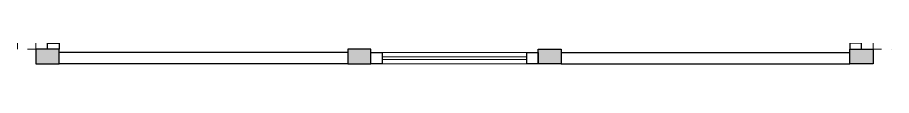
# Model space of a CAD drawing. Header units: millimetres. Extents: x 3614 to 12428, y -844 to 6844.
# Drawn here: x 5521.4 to 5538.87, y -439.31 to -439.01 of the extents above; entities that cross this region are included whole.
import ezdxf

# ---------------------------------------------------------------- set-up
doc = ezdxf.new("R2010")
doc.units = ezdxf.units.MM
doc.header["$LTSCALE"] = 40
doc.header["$MEASUREMENT"] = 0
doc.linetypes.add('DASHED', pattern=[0.75, 0.5, -0.25])
doc.layers.get('0').update_dxf_attribs({"linetype": 'CONTINUOUS', "lineweight": 20})
for name, color, linetype, lineweight in [('CLL LEV.', 15, 'CONTINUOUS', 18), ('Column', 252, 'CONTINUOUS', 30), ('Column Hatch', 253, 'CONTINUOUS', 13), ('Hidden', 30, 'DASHED', 18), ('Wall', 7, 'CONTINUOUS', 30), ('Window', 150, 'CONTINUOUS', 15), ('Window-Wall', 7, 'CONTINUOUS', 18)]:
    doc.layers.add(name, color=color, linetype=linetype, lineweight=lineweight)

# ---------------------------------------------------------------- blocks, each defined once
blk = doc.blocks.new('COLUMN 546')
at = {"layer": 'Column Hatch'}
h = blk.add_hatch(color=0, dxfattribs=at)
h.dxf.hatch_style = 1
h.paths.add_polyline_path([(0, 0), (0.3, 0), (0.3, 0.46), (0, 0.46)])
at = {"layer": 'Column'}
for p, q in [((0.3, 0.46), (0, 0.46)), ((0, 0.46), (0, 0)), ((0.3, 0), (0.3, 0.46)), ((0, 0), (0.3, 0))]:
    blk.add_line(p, q, dxfattribs=at)
blk = doc.blocks.new('WINDOW 1')
at = {"layer": 'CLL LEV.'}
for p, q in [((-0.115, -0.23), (-0.115, -0.46)), ((1.615, -0.23), (1.615, -0.46)), ((-0.115, -0.46), (1.615, -0.46))]:
    blk.add_line(p, q, dxfattribs=at)
at = {"layer": 'Window'}
for p, q in [((0, -0.051), (1.5, -0.051)), ((0, -0.081), (1.5, -0.081))]:
    blk.add_line(p, q, dxfattribs=at)
at = {"layer": 'Window-Wall'}
for p, q in [((0, 0), (1.5, 0)), ((0, -0.23), (0, 0)), ((1.5, 0), (1.5, -0.23)), ((0, -0.115), (1.5, -0.115)), ((1.5, -0.23), (0, -0.23))]:
    blk.add_line(p, q, dxfattribs=at)
blk = doc.blocks.new('NEW BILDING')
at = {"layer": 'Hidden', "ltscale": 0.02}
for p, q in [((5485.4878, -294.4311), (5485.4878, -310.8111)), ((5502.9578, -295.2511), (5502.9578, -310.8111)), ((5486.0878, -310.8111), (5485.4878, -310.8111)), ((5502.3578, -310.8111), (5502.9578, -310.8111))]:
    blk.add_line(p, q, dxfattribs=at)
at = {"layer": 'Wall'}
for p, q in [((5492.0878, -310.8811), (5486.3178, -310.8811)), ((5496.3578, -310.8811), (5502.1278, -310.8811)), ((5492.0878, -311.1111), (5486.3178, -311.1111)), ((5496.3578, -311.1111), (5502.1278, -311.1111))]:
    blk.add_line(p, q, dxfattribs=at)
for points in [[(5486.0878, -310.8111), (5486.0878, -310.6961), (5486.3178, -310.6961), (5486.3178, -310.8111), (5486.0878, -310.8111)], [(5502.3578, -310.8111), (5502.3578, -310.6961), (5502.1278, -310.6961), (5502.1278, -310.8111), (5502.3578, -310.8111)], [(5492.5478, -311.1111), (5492.5478, -310.8811), (5492.7778, -310.8811), (5492.7778, -311.1111), (5492.5478, -311.1111)], [(5495.6678, -311.1111), (5495.6678, -310.8811), (5495.8978, -310.8811), (5495.8978, -311.1111), (5495.6678, -311.1111)]]:
    blk.add_lwpolyline(points, dxfattribs=at)
at = {"layer": 'Window', "linetype": 'ByBlock', "ltscale": 0.05}
for p, q in [((5495.6678, -310.9711), (5492.7778, -310.9711)), ((5495.6678, -311.0211), (5492.7778, -311.0211))]:
    blk.add_line(p, q, dxfattribs=at)
at = {"layer": 'Window-Wall', "linetype": 'ByBlock', "ltscale": 0.05}
for p, q in [((5495.6678, -310.8811), (5492.7778, -310.8811)), ((5495.6678, -311.1111), (5492.7778, -311.1111))]:
    blk.add_line(p, q, dxfattribs=at)
at = {"color": 7, "extrusion": (0, 0, -1), "xscale": -1, "zscale": -1, "rotation": 270}
for p in [(-5486.3178, -311.1111), (-5492.5478, -311.1111)]:
    blk.add_blockref('COLUMN 546', p, dxfattribs=at)
at = {"color": 7, "extrusion": (0, 0, -1), "zscale": -1, "rotation": 90.00000000000004}
for p in [(-5495.8978, -311.1111), (-5502.1278, -311.1111)]:
    blk.add_blockref('COLUMN 546', p, dxfattribs=at)
at = {"layer": 'CLL LEV.', "extrusion": (0, 0, -1), "xscale": -1, "zscale": -1, "rotation": 90}
blk.add_blockref('WINDOW 1', (-5486.3178, -309.1961), dxfattribs=at)
at = {"layer": 'CLL LEV.', "xscale": -1, "rotation": 90}
blk.add_blockref('WINDOW 1', (5502.1278, -309.1961), dxfattribs=at)

msp = doc.modelspace()

# ---------------------------------------------------------------- block references
at = {"layer": 'Window-Wall'}
msp.add_blockref('NEW BILDING', (35.9156, -128.1962), dxfattribs=at)

doc.saveas('drawing.dxf')
